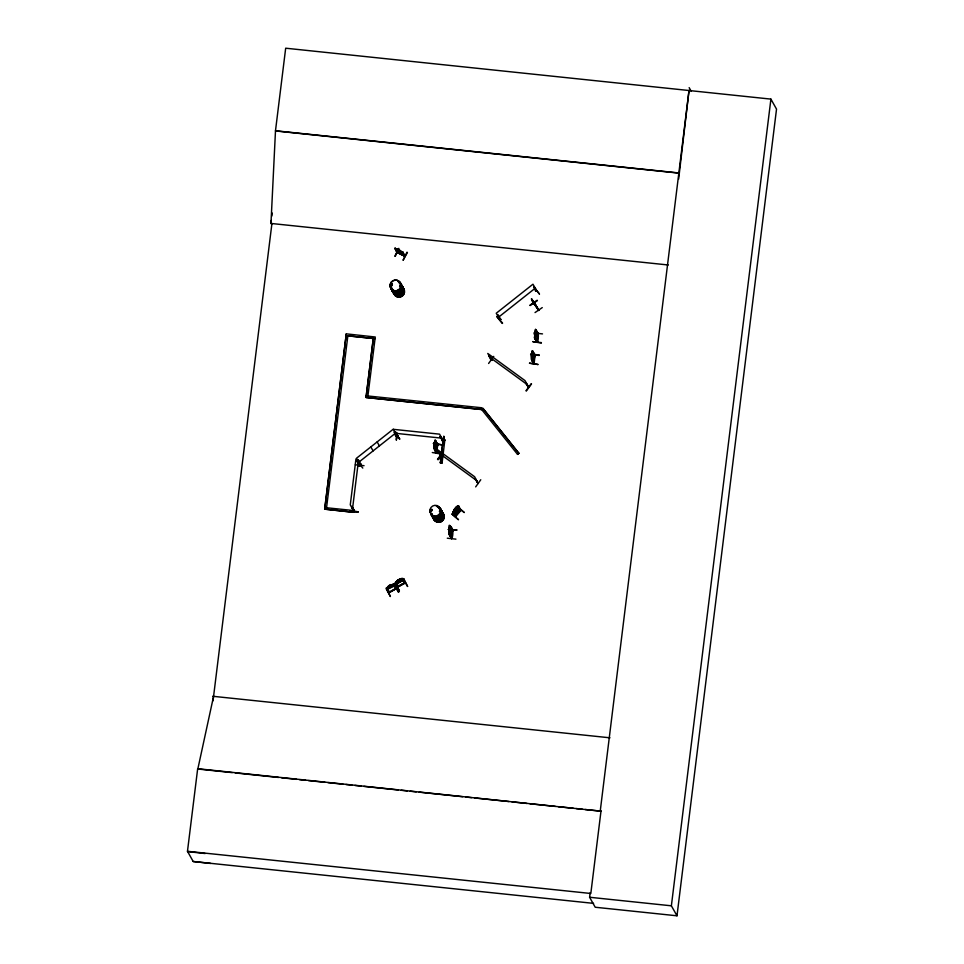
<?xml version="1.0" encoding="UTF-8"?>
<svg xmlns="http://www.w3.org/2000/svg" width="964" height="964" viewBox="0 0 964 964"><rect width="100%" height="100%" fill="white"/><g stroke="black" fill="none" stroke-linecap="round" stroke-linejoin="round"><path stroke-width="1.45" d="M434.125 447.453C437.632 429.787 430.872 449.754 436.535 453.008L437.548 444.404M531.754 360.235L532.706 351.764L532.417 352.535M452.803 529.959C452.345 536.285 447.935 513.318 448.971 534.333L451.489 538.551L452.538 530.043L451.405 538.454M449.103 533.152L449.802 535.671L451.019 528.561M535.068 355.101L532.261 350.812L531.309 359.283L534.056 363.295M360.138 464.528L361.006 464.335L358.5 460.165L357.885 460.659L358.5 460.165M360.885 464.479L360.126 464.648M396.132 436.198L397.734 435.644M397.011 435.921L396.433 436.391L397.578 435.632M499.798 319.711L500.762 319.385M499.87 319.65L500.28 319M498.243 315.168L497.629 315.662L498.243 315.168L500.75 319.337L500.111 319.759M536.442 290.501L535.948 291.152L536.635 290.598M535.948 291.152L536.743 290.682L532.959 284.223L496.267 313.228L499.991 319.94M535.984 291.285L536.55 290.453M434.354 445.549L434.8 448.043L435.475 444.392L434.897 441.669L434.644 442.91L434.366 442.307L435.74 444.862M534.02 363.609L531.791 359.524L531.983 357.162M213.032 700.816L271.92 223.552L270.968 223.443L275.487 130.779L285.681 48.2L770.911 99.111L776.526 109.113L676.993 915.8L595.21 907.245L589.594 897.255L590.149 892.797M532.562 358.704L532.453 359.596M678.644 179.099L689.031 90.375L600.235 811.098M449.236 531.26L451.791 538.587L449.549 534.586L450.393 530.104L449.827 527.392L449.658 528.646M532.441 359.656L533.056 354.198L532.08 352.33L531.405 357.777L534.201 362.753M534.43 334.363L534.875 331.556L534.646 336.352L537.297 341.087M349.679 510.992L358.367 511.8L349.631 511.378M358.319 511.764L352.571 511.342M432.306 452.514L439.524 453.779M455.936 539.153L447.296 538.201M529.513 363.247L538.141 364.525L529.537 363.139M541.382 343.051L532.731 341.63L541.394 342.606M434.957 446.633L435.258 443.994M434.125 448.537L434.945 449.959L435.8 441.476M532.008 353.921L532.2 358.668L532.586 353.246L532.285 354.523M532.381 354.692L531.875 357.234M532.779 361.066L533.622 354.451L532.49 361.56L532.875 361.078M324.94 507.594L354.366 510.619L352.041 506.522L351.643 507.269L354.246 511.221M351.944 507.305L352.041 506.522M357.307 461.419L359.452 466.287L357.307 461.419L362.801 468.094M359.452 465.504L359.452 466.287M359.777 465.998L355.945 458.997L350.281 504.847L353.74 511.161M364.043 465.684L355.379 464.793M360.922 464.19L360.247 464.937L356.523 458.225L393.216 429.221C402.048 444.308 394.312 435.571 395.493 431.836L397.795 436.138L396.77 435.595M395.493 431.836L394.674 432.053M396.397 435.836L396.349 440.199L397.132 432.944M433.414 443.512L442.03 444.838L433.402 443.512M434.403 448.139C442.44 463.672 429.751 437.909 436.523 452.02M437.367 445.127L435.294 440.488L437.873 444.621L437.777 445.368L435.595 440.524M434.607 448.947L434.704 448.176M437.463 444.259L436.535 453.008L437.837 444.38M443.042 440.765L442.452 440.909C434.86 425.811 450.296 453.779 439.584 434.162L393.348 429.329M442.729 444.97L443.886 436.439M442.765 445.043L443.814 436.427M443.573 442.223L443.765 436.439M210.73 863.455L193.198 861.503L187.474 851.296L197.668 768.73L601.174 811.194L585.269 809.531M271.33 220.467L270.956 223.564L271.896 223.66M271.884 216.008L272.258 213.032M354.234 510.474L353.631 512.294L324.663 509.149L346.293 333.857L375.261 337.002L367.911 395.867M324.735 509.269L346.293 333.857M366.019 397.361L373.297 338.376L366.091 397.493L481.675 409.579L482.94 408.387L518.873 453.321L517.535 454.369L481.602 409.447L366.091 397.493M352.523 508.847L358.186 462.985M444.838 439.97L442.078 463.021L440.391 462.853L443.151 439.801L444.898 440.102L443.151 439.801M440.391 462.853L441.102 457.117M441.633 452.815L443.223 439.921M449.308 531.357L449.381 528.043M449.091 533.176L449.802 526.597M449.634 533.815L449.549 534.586M452.827 530.863L450.188 526.91C453.622 526.284 453.309 535.996 451.791 538.587M450.586 526.163L450.188 526.91M448.308 529.525L457.081 530.031L448.32 529.477M530.598 354.547L539.262 355.451M531.574 356.367L531.899 353.74M531.887 358.753L531.791 359.524M534.61 355.885L532.526 351.077L535.044 354.897M535.382 330.122L535.598 329.399L534.454 337.846M532.092 357.283L532.417 354.656M532.827 351.101L532.429 351.848M534.779 331.652L535.321 330.893L535.827 331.821C533.056 338.774 538.96 350.053 538.286 333.472M538.165 334.279L535.767 329.652L538.394 333.773M535.032 338.099L535.128 337.316M536.068 329.676L535.671 330.423M535.683 338.701L536.333 330.724M533.622 363.32L534.634 355.017M533.731 363.488L534.731 355.005M535.068 355.053L534.128 363.44M536.864 341.883L538.02 333.556M533.851 332.99L542.515 333.893M601.018 810.905L590.824 893.483L187.474 851.296M676.993 915.8L671.378 905.811L770.911 99.111M491.025 359.982C484.868 349.076 494.195 362.271 491.11 360.138M527.79 386.347L528.658 387.058L524.97 380.575L487.76 353.463L492.074 360.403M530.646 354.101L539.322 354.981M388.673 592.426L396.3 588.124L395.421 588.402M386.263 589.004L390.408 596.547L386.504 588.377L387.203 587.992L389.552 592.378L395.83 588.884L393.324 584.594L394.011 584.208L398.506 592.041L394.746 584.292L398.915 591.812M397.722 586.534L405.41 582.69M397.771 586.799L405.229 582.401L398.481 586.269M403.759 578.713L402.337 579.003L403.024 578.617L405.157 582.461M232.24 772.622L197.825 769.019L213.574 696.357M458.695 508.161L458.96 506.883L458.744 508.124L453.562 513.595L454.562 513.306M437.355 444.428L435.065 440.15M392.276 284.995L390.998 285.802L391.396 284.308M392.3 285.428L391.396 284.344M399.879 286.465L400.241 286.055M399.59 286.103L400.193 286.175M430.872 509.799L431.137 510.824L431.776 510.113M432.005 510.559L431.511 509.51M439.584 511.306L440.054 510.763M451.477 537.852L449.332 533.779M456.249 510.257L455.056 510.908M449.899 526.669L450.104 525.983M533.634 303.13C545.901 321.289 532.682 300.443 531.791 299.599M452.465 530.224L450.284 526.139M531.911 358.692L532.815 353.776L532.249 355.041L532.176 352.8L531.598 356.74M532.477 355.969L533.008 354.656L532.598 358.247L531.212 355.716L531.634 352.981L532.911 355.62L532.477 356.668M456.382 510.366L455.032 512.872L455.876 510.8L454.502 511.667M395.565 248.64L394.842 248.423L395.65 248.592M402.566 252.026L395.144 248.351L398.048 252.472M395.71 248.953C394.36 252.556 408.471 257.484 404.024 255.822M395.589 249.748L396.698 250.628M397.072 248.905L399.638 250.134L397.072 248.905L397.397 249.543L396.216 249.086L396.722 250.001L401.675 252.387L399.795 250.688M394.842 256.123L398.795 248.351L395.276 256.34M404.229 256.075L401.94 251.953L402.783 252.026L405.025 256.014L397.433 252.158M402.783 252.026L401.94 251.953M404.193 255.99L402.084 251.676M403.145 260.111L406.953 252.219M403.181 260.123L407.435 252.508M455.611 516.547C468.853 501.822 454.888 515.415 455.864 515.933M456.08 516.222L453.622 511.944L453.116 512.559L455.309 516.62M460.081 510.342L460.708 509.655M458.225 506.678C457.695 504.329 460.876 511.595 460.334 510.607M460.949 510.161L458.49 505.883M538.743 309.806L535.153 304.925M393.975 586.184L394.493 585.172L394.047 586.172L386.998 589.45L388.131 589.462M402.988 580.605L403.506 579.581C403.036 575.098 393.324 584.353 396.108 581.87M397.927 586.907L395.312 582.425L396.011 583.871L397.144 583.883L403.555 579.665M453.923 512.246L453.285 513.173M455.55 516.812L452.887 512.209L453.393 511.294M390.902 285.019L391.01 284.742M430.438 510.354L431.113 511.089L431.944 510.522M456.297 510.474L458.105 508.932L456.611 509.86M454.598 509.92L453.779 511.089L454.827 512.956L458.249 508.594L457.261 506.763L455.996 507.221M353.981 510.498L351.74 506.498M533.791 362.741L531.586 358.716M451.971 514.113L458.527 519.753L451.983 513.981M405.458 582.955L397.915 587.064L398.481 586.654M489.76 356.343L488.941 356.138M493.737 356.391L488.603 363.476M440.861 456.418L438.777 452.056L441.729 456.562M439.415 452.514L438.596 452.297M437.861 459.358L441.331 454.671C431.414 465.299 444.609 455.008 440.801 456.237M525.525 382.792L528.272 387.263M525.705 382.551L528.573 386.962L527.79 386.913M526.019 390.721L531.224 383.696M531.538 383.925L526.332 390.95M475.168 478.951L477.843 483.277M477.963 483.265L474.625 476.734L437.415 449.622L441.343 456.671M475.662 486.88L480.771 479.747M454.755 510.305L456.803 508.546M453.887 512.258L458.021 507.004M454.984 514.27C466.275 500.653 451.875 517.114 454.936 514.137M454.321 509.426L456.321 507.618M457.623 506.16C447.573 521.428 458.418 499.268 459.358 507.859M453.357 512.74L453.622 511.944M455.357 516.427L460.587 509.679M458.671 508.064L464.311 512.559L458.912 507.775M535.297 339.183L535.683 338.617L535.201 339.171L534.466 337.762M396.168 435.909L396.638 435.523M396.879 435.824L397.674 436.162M360.837 464.371L360.211 464.817M391.035 284.766L392.179 284.609M430.547 509.763L431.318 509.426M439.596 510.92L439.717 511.619M456.755 508.631L457.731 507.667L454.297 512.005L454.96 510.739M443.03 440.343L442.283 440.801L442.97 440.825M440.162 436.511L442.428 440.283M460.599 510.667L457.996 506.498M502.606 323.169L497.087 316.553M502.232 323.458L496.834 316.758M388.685 592.342L389.444 591.992M394.457 585.293L393.673 583.895L392.83 584.16L386.215 588.04L388.914 592.486M533.707 287.152C534.273 285.296 534.875 291.959 536.153 291.212M500.678 319.397L499.954 319.819M539.442 294.056L534.02 287.26L539.442 293.936M393.963 432.149C394.854 430.691 394.24 435.836 396.517 436.391M399.699 439.054L395.144 433.39L399.699 439.054L396.421 434.306M498.509 317.228L535.201 288.224M358.765 462.226L395.457 433.222M518.813 453.188L517.535 454.369M388.721 586.437L387.552 587.305L388.07 588.221L392.938 585.522L392.42 584.594L391.071 585.136M397.734 580.858L396.566 581.726L397.084 582.642L401.952 579.93L401.434 579.015L400.084 579.557M531.923 299.876L531.73 299.069L538.659 309.757M532.658 300.828L532.116 300.274M532.767 301.563C529.947 296.888 540.117 312.71 535.478 304.937M529.923 305.178L537.165 300.226M530.176 305.552L537.418 300.599M533.96 303.708L535.815 305.612L534.044 303.72L534.875 304.034M535.406 305.01L533.345 301.949M536.153 305.95L535.394 304.998M536.261 306.166L536.08 305.359M535.032 312.565L542.262 307.6M395.252 583.437L399.421 590.968L395.517 582.798L396.216 582.413L398.469 586.618M537.972 333.664L535.767 329.652M534.972 355.885L532.249 350.92M399.879 579.003L397.409 580.485L400.156 579.497M390.866 584.582L388.347 585.979L389.323 587.522L391.673 586.22L390.914 584.666M396.059 581.882L401.916 578.617M388.817 586.606L391.167 585.305M395.24 583.449L396.216 582.413M386.66 588.643L387.203 587.992M394.156 584.461L393.324 584.594M395.626 588.498L396.059 588.016M407.615 586.401L403.747 578.713M403.301 578.858L407.519 586.461M394.36 584.473L398.506 592.041M397.879 252.809L397.216 252.689M404.904 256.364L402.482 252.002M389.348 592.004L388.938 592.703L396.481 588.474L393.806 583.931M439.704 510.679L439.488 511.535M491.218 359.692L492.05 360.283M528.356 387.263L527.959 386.48M477.638 482.699L477.999 483.47M391.613 285.886L390.878 285.609M431.113 509.631L430.848 509.787A5.471 5.362 -29.3 0 0 430.438 511.125M395.963 583.786L403.06 580.593M434.33 445.621L434.366 442.307L434.149 445.139L435.439 447.501M440.126 436.812L440.909 436.885M442.404 440.512L443.187 440.584M275.487 130.779L678.837 172.954M275.596 130.959L678.945 173.134M270.968 223.443L668.329 264.992M532.996 352.137L532.441 360.126M346.16 335.653L375.056 338.677M347.606 335.809L373.61 338.533M395.589 433.318L441.825 438.162M440.319 462.72L442.078 463.021M324.663 509.149L353.631 512.294M450.754 527.2L450.995 528.621M448.947 530.851L449.851 532.345L449.658 528.802M212.634 696.261L609.995 737.809M235.228 772.935L278.608 777.466M281.596 777.779L296.563 779.346M299.551 779.659L305.54 780.286M308.528 780.599L324.976 782.31M327.977 782.623L342.931 784.19M345.919 784.503L351.908 785.13M354.897 785.443L360.885 786.07M363.874 786.383L398.277 789.986M401.277 790.287L407.254 790.914M410.254 791.227L416.231 791.854M419.219 792.167L462.612 796.71M465.6 797.023L471.577 797.65M474.577 797.963L508.98 801.554M511.968 801.867L526.934 803.434M529.923 803.747L555.348 806.41M558.349 806.711L573.303 808.278M576.291 808.591L582.28 809.218M589.594 897.255L671.378 905.811M193.198 861.503L593.559 903.364M187.643 851.598L205.163 853.538M398.927 250.688L400.891 251.194L399.59 250.977L401.614 252.363M431.269 509.619L431.739 510.305M401.602 252.375L397.18 250.242L398.53 250.459L396.674 249.194L398.963 250.592M399.879 250.845L397.493 249.7L400.397 251.773L399.554 250.11M397.409 252.194L398.18 252.725M404.892 256.291L397.216 252.592L395.144 248.351M404.651 583.316L402.337 579.003M443.079 452.333L438.259 459.635M491.387 359.765L492.002 360.343M490.013 357.463L527.224 384.576M439.656 453.622L476.867 480.735M452.887 512.33L454.092 514.547M400.313 285.657L399.819 286.139M537.9 334.508L535.502 329.387M518.873 453.321L482.94 408.387M533.755 302.527L533.285 301.961M534.731 303.829L532.875 301.142M533.658 302.756L532.441 300.515L533.441 302.359M689.152 87.628L691.236 91.339M531.73 299.069L534.936 304.528M531.345 298.985L534.213 303.949M534.779 331.544L535.141 332.158M535.141 332.315L535.333 335.858L534.454 334.291M534.827 337.292L537.068 341.292M534.562 337.774L536.972 342.063M532.092 354.752L531.815 356.282M531.67 360.138L532.393 361.548M394.891 248.338L397.288 252.737M481.602 409.447L481.807 407.772L366.296 395.818M475.36 478.71L478.12 483.458M458.551 506.486L459.286 507.799M456.358 507.883L457.37 509.715L455.707 511.824L454.309 509.305M455.743 507.679L454.659 509.016M456.237 508.606L455.165 509.956M347.847 335.834L326.555 507.654M377.153 441.922L379.394 445.922M370.839 446.91L373.08 450.899M357.608 461.455L359.933 465.552M399.807 579.063L400.687 580.641L398.337 581.943L397.361 580.4M399.433 579.376L397.927 580.22M390.42 584.955L388.914 585.799M533.622 354.451L533.345 353.077L533.598 354.499M401.771 285.477A5.471 5.362 -29.3 0 1 397.517 292.996A5.471 5.362 -29.3 0 1 391.348 287.103M391.697 285.742A5.471 5.362 -29.3 0 1 392.396 284.5M400.024 283.308A5.471 5.362 -29.3 0 1 401.048 284.284M400.012 283.127A5.543 5.447 -29.3 0 1 399.494 292.213A5.543 5.447 -29.3 0 1 391.215 288.405M399.927 283.127A5.471 5.362 -29.3 0 1 399.421 292.092A5.471 5.362 -29.3 0 1 391.251 288.332M398.168 281.536A5.471 5.362 -29.3 0 1 400.988 288.935A5.471 5.362 -29.3 0 1 393.252 291.188A5.471 5.362 -29.3 0 1 391.782 283.404M390.938 284.488A5.543 5.447 -29.3 0 0 393.999 291.55A5.543 5.447 -29.3 0 0 401.193 288.405A5.543 5.447 -29.3 0 0 398.132 281.343A5.543 5.447 -29.3 0 1 401.024 288.899A5.543 5.447 -29.3 0 1 393.167 291.188A5.543 5.447 -29.3 0 1 391.685 283.296M398.072 281.355A5.471 5.362 -29.3 0 1 401.084 288.32A5.471 5.362 -29.3 0 1 393.987 291.417A5.471 5.362 -29.3 0 1 390.974 284.452M399.313 283.561A5.471 5.362 -29.3 0 1 402.482 290.08A5.471 5.362 -29.3 0 1 396.144 293.887A5.471 5.362 -29.3 0 1 391.866 288.031M392.975 291.55A5.543 5.447 -29.3 0 0 401.253 295.358A5.543 5.447 -29.3 0 0 401.771 286.272A5.471 5.362 -29.3 0 1 401.181 295.237A5.471 5.362 -29.3 0 1 393.023 291.477M401.181 285.356A5.471 5.362 -29.3 0 1 400.024 294.647A5.471 5.362 -29.3 0 1 392.493 289.152M402.807 287.429A5.471 5.362 -29.3 0 1 400.65 295.743A5.471 5.362 -29.3 0 1 393.119 291.658M392.348 289.019A5.543 5.447 -29.3 0 0 399.988 294.586A5.543 5.447 -29.3 0 0 401.157 285.175A5.471 5.362 -29.3 0 1 400.566 294.128A5.471 5.362 -29.3 0 1 392.396 290.369M436.451 506.136A5.543 5.447 -29.3 0 1 440.187 514.788A5.471 5.362 -29.3 0 1 430.824 513.884M430.691 513.8A5.543 5.447 -29.3 0 0 440.187 514.788A5.471 5.362 -29.3 0 0 436.499 506.329M430.306 512.426A5.543 5.447 -29.3 0 1 430.655 509.607A5.471 5.362 -29.3 0 0 430.342 512.354M438.5 507.763A5.471 5.362 -29.3 0 1 439.813 516.993A5.471 5.362 -29.3 0 1 431.065 513.643M431.414 510.86A5.471 5.362 -29.3 0 1 432.113 509.631M438.487 507.63A5.543 5.447 -29.3 0 1 439.825 516.981A5.543 5.447 -29.3 0 1 430.956 513.583M432.017 509.522A5.543 5.447 -29.3 0 0 431.306 510.775A5.543 5.447 -29.3 0 1 431.98 509.462A5.471 5.362 -29.3 0 0 430.956 512.041M437.777 506.474A5.471 5.362 -29.3 0 1 439.632 515.222A5.471 5.362 -29.3 0 1 430.727 513.704M440.247 509.317A5.483 5.374 -29.3 0 1 439.729 518.295A5.483 5.374 -29.3 0 1 431.559 514.523A5.483 5.374 -29.3 0 0 439.777 518.367A5.483 5.374 -29.3 0 0 440.283 509.402M439.548 509.619A5.471 5.362 -29.3 0 1 442.717 516.138A5.471 5.362 -29.3 0 1 436.379 519.945A5.471 5.362 -29.3 0 1 432.101 514.089M441.476 511.402A5.543 5.447 -29.3 0 1 440.958 520.488A5.543 5.447 -29.3 0 1 432.691 516.668A5.471 5.362 -29.3 0 0 440.259 520.681A5.471 5.362 -29.3 0 0 442.416 512.366M439.644 509.799A5.471 5.362 -29.3 0 1 442.813 516.33A5.471 5.362 -29.3 0 1 436.475 520.126A5.471 5.362 -29.3 0 1 432.197 514.27M432.836 516.788A5.471 5.362 -29.3 0 0 440.994 520.536A5.543 5.447 -29.3 0 0 441.512 511.45A5.471 5.362 -29.3 0 1 440.994 520.536A5.543 5.447 -29.3 0 1 432.716 516.728M439.608 509.619A5.543 5.447 -29.3 0 1 442.825 516.222A5.543 5.447 -29.3 0 1 436.391 520.078A5.543 5.447 -29.3 0 1 432.053 514.149M442.03 512.499A5.483 5.374 -29.3 0 1 441.512 521.476A5.483 5.374 -29.3 0 1 433.342 517.704A5.459 5.35 -29.3 0 0 441.476 521.391A5.459 5.35 -29.3 0 0 441.982 512.45A5.483 5.374 -29.3 0 1 440.861 521.765A5.483 5.374 -29.3 0 1 433.306 516.258M449.814 528.537L449.332 532.526L449.863 531.272C449.405 538.647 451.345 525.633 450.007 530.092L449.935 527.862L449.814 528.537M535.297 332.05L534.827 336.038L535.357 334.773C534.899 342.16 536.84 329.134 535.502 333.604L535.418 331.267L535.297 332.05M454.116 510.872L455.574 510.028L454.707 512.089L457.816 508.221L456.309 509.088L457.153 507.124L454.116 510.872M387.938 587.233L389.854 586.919L388.516 588.426L392.878 585.967L390.89 586.329L392.143 584.895L387.938 587.233M396.951 581.654L398.867 581.328L397.529 582.846L401.892 580.388L399.903 580.75L401.157 579.316L396.951 581.654M396.698 250.532L403.314 253.351L396.698 250.532M456.852 508.799L455.189 510.908L456.876 508.799M391.685 285.549L391.553 285.585A5.543 5.447 -29.3 0 1 392.276 284.332A5.471 5.362 -29.3 0 0 391.601 285.549M394.854 290.827A5.471 5.362 -29.3 0 0 400.53 283.271A5.471 5.362 -29.3 0 0 391.155 282.283A5.483 5.374 -29.3 0 0 394.866 290.875A5.483 5.374 -29.3 0 0 400.554 283.308A5.483 5.374 -29.3 0 0 391.167 282.319A5.471 5.362 -29.3 0 0 394.854 290.827M400.036 293.201A5.471 5.362 -29.3 0 0 400.554 284.235A5.483 5.374 -29.3 0 1 400.072 293.249A5.483 5.374 -29.3 0 1 391.89 289.489A5.471 5.362 -29.3 0 0 400.036 293.201M402.374 295.9A5.483 5.374 -29.3 0 0 402.301 287.332A5.471 5.362 -29.3 0 1 402.398 295.936A5.471 5.362 -29.3 0 1 394.023 293.936A5.483 5.374 -29.3 0 0 402.374 295.9M393.601 291.14A5.483 5.374 -29.3 0 0 393.613 292.55A5.471 5.362 -29.3 0 1 393.625 291.176M434.619 516.005A5.435 5.338 -29.3 0 0 440.259 508.498A5.435 5.338 -29.3 0 0 430.944 507.522A5.435 5.338 -29.3 0 0 434.619 516.005M439.198 517.343A5.543 5.447 -29.3 0 0 439.717 508.257A5.471 5.362 -29.3 0 1 439.126 517.21A5.471 5.362 -29.3 0 1 430.968 513.451A5.543 5.447 -29.3 0 0 439.198 517.343"/></g></svg>
